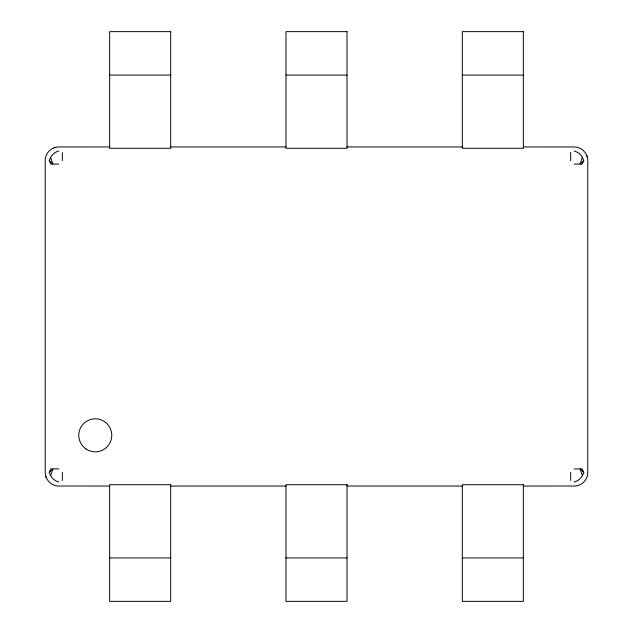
<?xml version="1.0" encoding="UTF-8"?>
<svg xmlns="http://www.w3.org/2000/svg" width="633" height="633" viewBox="0 0 633 633"><rect width="100%" height="100%" fill="white"/><g stroke="black" fill="none" stroke-linecap="round" stroke-linejoin="round"><path stroke-width="0.95" d="M109.644 146.951L58.79 146.959C51.51 146.753 45.101 153.305 45.22 160.521L45.22 472.479C45.093 479.711 51.534 486.207 58.79 486.041L109.644 486.049M50.608 475.7L52.919 468.926L49.247 472.432L50.608 475.7A13.562 13.546 45 0 0 58.837 482.022M582.392 157.3L580.081 164.074L583.753 160.568L582.392 157.3A13.562 13.546 45 0 0 574.171 150.978M58.909 164.074L50.751 164.074L49.247 160.568L50.608 157.3A13.562 13.546 -45 0 1 58.837 150.978M574.171 482.022A13.562 13.546 -45 0 0 582.392 475.7L583.753 472.432L582.249 468.926L574.091 468.926M49.247 472.432L50.751 468.926L58.909 468.926M583.753 160.568L582.249 164.074L574.091 164.074M55.712 147.299L53.947 147.829M109.644 75.058L170.681 75.058M285.981 75.058L347.019 75.058M462.319 75.058L523.356 75.058M170.681 146.951L285.981 146.951M347.019 146.951L462.319 146.951M523.356 146.951L574.21 146.959C581.466 146.793 587.907 153.289 587.78 160.521L587.78 472.479C587.907 479.711 581.474 486.231 574.21 486.041L523.356 486.049M170.681 486.049L285.981 486.049M347.019 486.049L462.319 486.049M109.644 557.942L170.681 557.942M285.981 557.942L347.019 557.942M462.319 557.942L523.356 557.942M583.753 472.432L580.081 468.926L582.392 475.7M49.247 160.568L52.919 164.074L50.608 157.3M586.87 155.678L587.408 157.427M46.13 477.322L45.592 475.573M570.657 152.482L570.657 160.64M570.657 472.36L570.657 480.518M62.343 152.482L62.343 160.64M62.343 472.36L62.343 480.518M170.681 31.65L109.644 31.65L109.644 148.272L170.681 148.272L170.681 31.65M347.019 31.65L285.981 31.65L285.981 148.272L347.019 148.272L347.019 31.65M523.356 31.65L462.319 31.65L462.319 148.272L523.356 148.272L523.356 31.65M170.681 484.728L109.644 484.728L109.644 601.35L170.681 601.35L170.681 484.728M347.019 484.728L285.981 484.728L285.981 601.35L347.019 601.35L347.019 484.728M523.356 484.728L462.319 484.728L462.319 601.35L523.356 601.35L523.356 484.728M86.143 449.066A16.505 16.505 0 0 0 111.748 436.351A16.505 16.505 0 0 0 87.932 420.534A16.505 16.505 0 0 0 86.143 449.066"/></g></svg>
